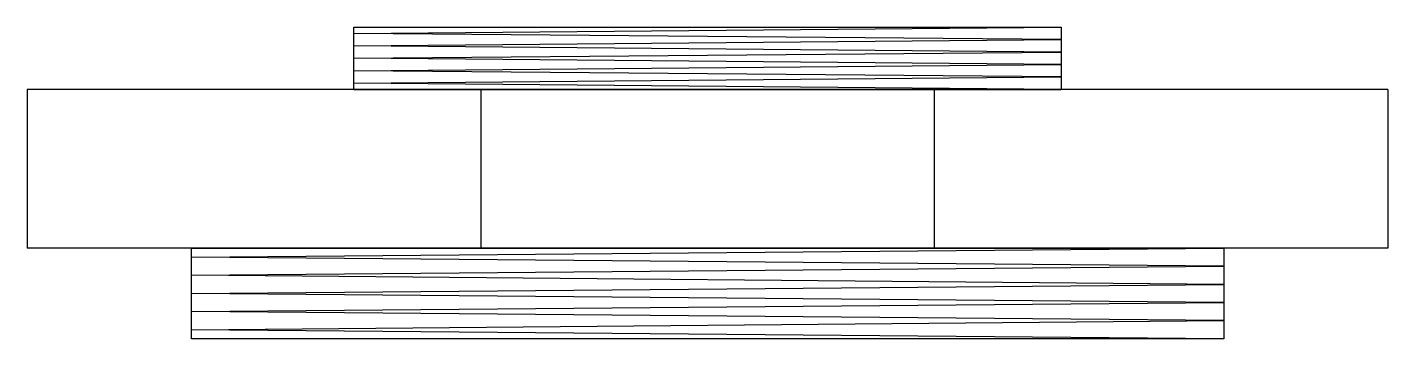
# Model space of a CAD drawing. Header units: millimetres. Extents: x 200291 to 201191, y -44373 to -44167.
import ezdxf

# ---------------------------------------------------------------- set-up
doc = ezdxf.new("R2010")
doc.units = ezdxf.units.MM
doc.header["$LTSCALE"] = 0.5
doc.layers.add('CONEXOES', color=7, linetype='Continuous')
doc.layers.add('Contorno', color=3, linetype='Continuous')

msp = doc.modelspace()

# ---------------------------------------------------------------- linework, layer by layer
at = {"layer": 'CONEXOES'}
msp.add_line((200507.24, -44207.76), (200975.24, -44207.76), dxfattribs=at)
at = {"layer": 'Contorno'}
for p, q in [((200507.24, -44170.75), (200975.24, -44166.64)), ((200975.24, -44174.86), (200507.24, -44170.75)), ((200507.24, -44178.97), (200975.24, -44174.86)), ((200975.24, -44183.09), (200507.24, -44178.97)), ((200507.24, -44187.2), (200975.24, -44183.09)), ((200975.24, -44191.31), (200507.24, -44187.2)), ((200507.24, -44195.42), (200975.24, -44191.31)), ((200975.24, -44199.53), (200507.24, -44195.42)), ((200741.24, -44207.76), (200291.24, -44207.76)), ((200291.24, -44207.76), (200291.24, -44312.76)), ((200507.24, -44203.65), (200975.24, -44199.53)), ((200975.24, -44207.76), (200507.24, -44203.65)), ((200591.24, -44207.76), (200591.24, -44312.76)), ((201191.24, -44207.76), (200741.24, -44207.76)), ((200891.24, -44207.76), (200891.24, -44312.76)), ((201191.24, -44207.76), (201191.24, -44312.76)), ((201191.24, -44312.76), (200291.24, -44312.76)), ((200399.8, -44318.76), (201082.68, -44312.76)), ((201082.68, -44324.76), (200399.8, -44318.76)), ((200399.8, -44330.76), (201082.68, -44324.76)), ((201082.68, -44336.76), (200399.8, -44330.76)), ((200399.8, -44342.76), (201082.68, -44336.76)), ((201082.68, -44348.76), (200399.8, -44342.76)), ((200399.8, -44354.76), (201082.68, -44348.76)), ((201082.68, -44360.76), (200399.8, -44354.76)), ((200399.8, -44366.76), (201082.68, -44360.76)), ((201082.68, -44372.76), (200399.8, -44366.76))]:
    msp.add_line(p, q, dxfattribs=at)
for points in [[(200975.24, -44207.76), (200507.24, -44207.76), (200507.24, -44166.64), (200975.24, -44166.64)], [(201082.68, -44372.76), (200399.8, -44372.76), (200399.8, -44312.76), (201082.68, -44312.76)]]:
    msp.add_lwpolyline(points, close=True, dxfattribs=at)

doc.saveas('drawing.dxf')
